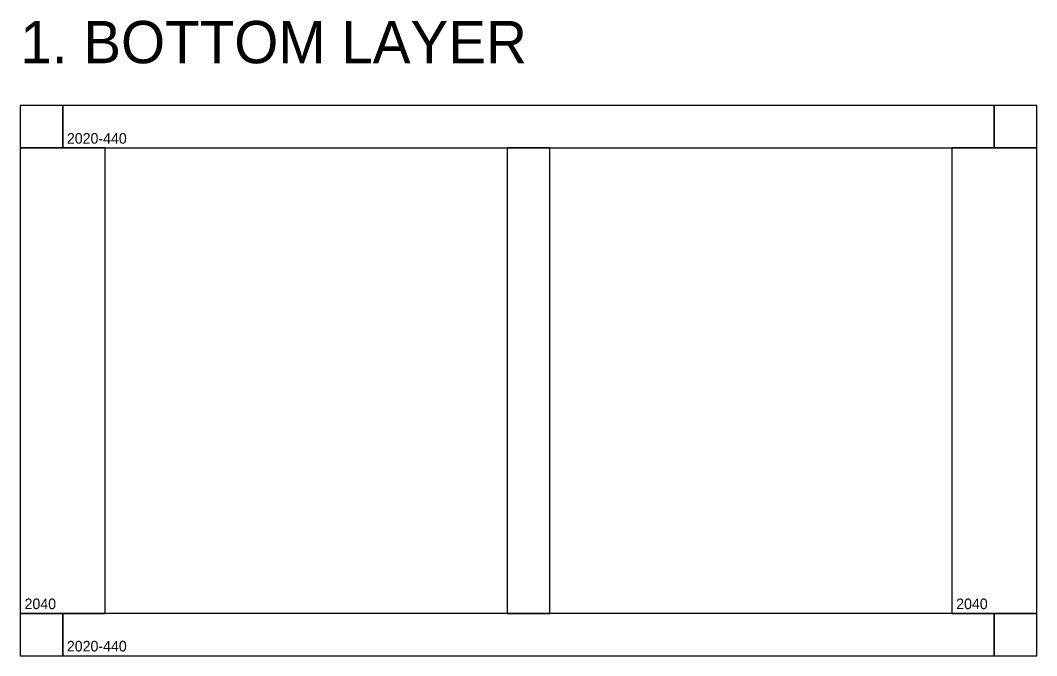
# Model space of a CAD drawing. Header units: metres. Extents: x -20 to 2060, y -1350 to 300.
# Drawn here: x -20 to 460, y 0 to 300.3 of the extents above; entities that cross this region are included whole.
import ezdxf

# ---------------------------------------------------------------- set-up
doc = ezdxf.new("R2010")
doc.units = ezdxf.units.M
doc.linetypes.add('DASHED', pattern=[5, 5])

msp = doc.modelspace()

# ---------------------------------------------------------------- linework, layer by layer
at = {"color": 4, "linetype": 'DASHED'}
for points in [[(-20, 240), (0, 240), (0, 260), (-20, 260), (-20, 240)], [(440, 240), (460, 240), (460, 260), (440, 260), (440, 240)], [(-20, 0), (0, 0), (0, 20), (-20, 20), (-20, 0)], [(440, 0), (460, 0), (460, 20), (440, 20), (440, 0)]]:
    msp.add_lwpolyline(points, dxfattribs=at)
at = {"color": 3, "linetype": 'CONTINUOUS'}
for points in [[(0, 240), (440, 240), (440, 260), (0, 260), (0, 240)], [(0, 0), (440, 0), (440, 20), (0, 20), (0, 0)]]:
    msp.add_lwpolyline(points, dxfattribs=at)
at = {"color": 2, "linetype": 'CONTINUOUS'}
for points in [[(-20, 20), (20, 20), (20, 240), (-20, 240), (-20, 20)], [(420, 20), (460, 20), (460, 240), (420, 240), (420, 20)]]:
    msp.add_lwpolyline(points, dxfattribs=at)
at = {"color": 1, "linetype": 'CONTINUOUS'}
msp.add_lwpolyline([(210, 20), (230, 20), (230, 240), (210, 240), (210, 20)], dxfattribs=at)

# ---------------------------------------------------------------- texts
for s, height, p in [('1. BOTTOM LAYER', 20, (-20, 280)), ('2020-440', 5, (2, 242)), ('2040', 5, (-18, 22)), ('2040', 5, (422, 22)), ('2020-440', 5, (2, 2))]:
    msp.add_text(s, height=height).set_placement(p)

doc.saveas('drawing.dxf')
